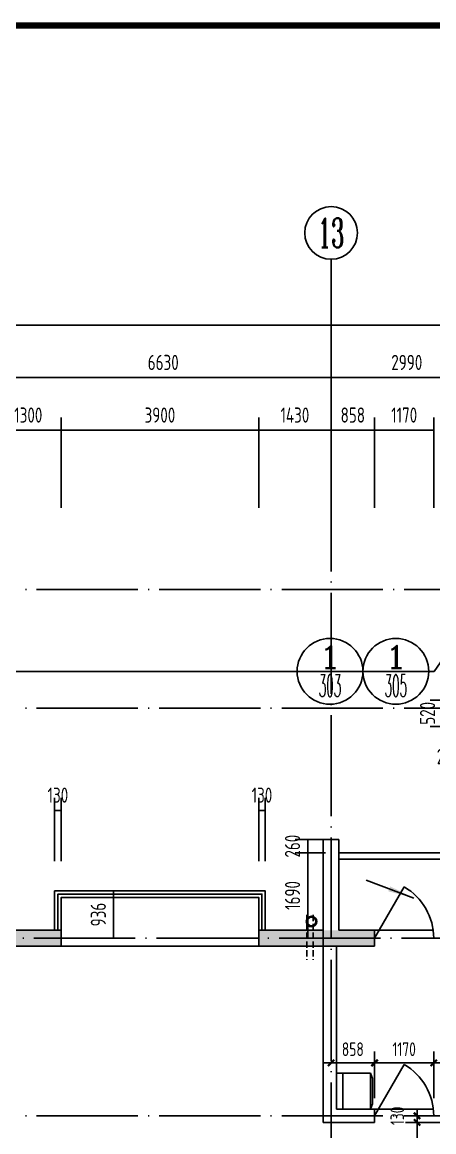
# Model space of a CAD drawing. Extents: x -726032 to 135930, y -151624 to 587044.
# Drawn here: x -688614 to -680486, y 509276 to 531209 of the extents above; entities that cross this region are included whole.
import ezdxf
from ezdxf.enums import TextEntityAlignment as Align

# ---------------------------------------------------------------- set-up
doc = ezdxf.new("R2010")
doc.units = 0
doc.header["$LTSCALE"] = 1000
doc.header["$MEASUREMENT"] = 0
doc.linetypes.add('DASH', pattern=[0.35, 0.25, -0.1])
doc.linetypes.add('DOTE', pattern=[2.42, 2, -0.2, 0.02, -0.2])
doc.layers.get('0').update_dxf_attribs({"linetype": 'CONTINUOUS'})
doc.layers.get('DEFPOINTS').update_dxf_attribs({"color": 1, "linetype": 'CONTINUOUS'})
for name, color, linetype in [('AXIS', 245, 'CONTINUOUS'), ('AXIS_TEXT', 7, 'CONTINUOUS'), ('COLUMN', 170, 'CONTINUOUS'), ('DOTE', 8, 'DOTE'), ('GROUND', 45, 'CONTINUOUS'), ('JIAJU', 252, 'CONTINUOUS'), ('LVTRY', 6, 'CONTINUOUS'), ('PUB_DIM', 245, 'CONTINUOUS'), ('PUB_TITLE', 1, 'CONTINUOUS'), ('ROOF', 4, 'CONTINUOUS'), ('WALL', 255, 'CONTINUOUS'), ('WINDOW', 155, 'CONTINUOUS'), ('WINDOW_TEXT', 7, 'CONTINUOUS'), ('引线', 213, 'CONTINUOUS'), ('空调', 245, 'CONTINUOUS'), ('雨水管', 20, 'CONTINUOUS')]:
    doc.layers.add(name, color=color, linetype=linetype)
doc.styles.add('COMP', font='COMPLEX', dxfattribs={"bigfont": 'hztxt'})
doc.styles.add('COMPLEX', font='COMPLEX')
doc.styles.add('DIM_FONT', font='isocp.shx', dxfattribs={"width": 0.8})
doc.styles.add('SIMPLEX', font='SIMPLEX.SHX')
doc.dimstyles.new('AXIS', dxfattribs={"dimtxt": 300, "dimasz": 1, "dimexe": 250, "dimexo": 300, "dimgap": 150, "dimtad": 1, "dimdec": 0, "dimzin": 0, "dimdsep": 46, "dimtxsty": 'DIM_FONT', "dimcen": 0.09, "dimse1": 1, "dimse2": 1, "dimclrt": 142, "dimadec": 0, "dimazin": 0, "dimtfac": 1, "dimtdec": 0, "dimtix": 1, "dimtmove": 2, "dimatfit": 3, "dimfxl": 1, "dimtolj": 1, "dimtzin": 0, "dimarcsym": 0})
doc.dimstyles.new('DIMA', dxfattribs={"dimtxt": 300, "dimasz": 1, "dimexe": 250, "dimexo": 300, "dimgap": 150, "dimtad": 1, "dimdec": 0, "dimzin": 0, "dimdsep": 46, "dimtxsty": 'DIM_FONT', "dimcen": 0.09, "dimse1": 1, "dimclrt": 142, "dimadec": 0, "dimazin": 0, "dimtfac": 1, "dimtdec": 0, "dimtix": 1, "dimtmove": 2, "dimatfit": 3, "dimfxl": 1, "dimtolj": 1, "dimtzin": 0, "dimarcsym": 0})
doc.dimstyles.new('DIMB', dxfattribs={"dimtxt": 300, "dimasz": 1, "dimexe": 250, "dimexo": 300, "dimgap": 150, "dimtad": 1, "dimdec": 0, "dimzin": 0, "dimdsep": 46, "dimtxsty": 'DIM_FONT', "dimcen": 0.09, "dimse2": 1, "dimclrt": 142, "dimadec": 0, "dimazin": 0, "dimtfac": 1, "dimtdec": 0, "dimtix": 1, "dimtmove": 2, "dimatfit": 3, "dimfxl": 1, "dimtolj": 1, "dimtzin": 0, "dimarcsym": 0})
doc.dimstyles.new('DIMN', dxfattribs={"dimtxt": 300, "dimasz": 1, "dimexe": 250, "dimexo": 300, "dimgap": 150, "dimtad": 1, "dimdec": 0, "dimzin": 0, "dimdsep": 46, "dimtxsty": 'DIM_FONT', "dimcen": 0.09, "dimclrt": 142, "dimadec": 0, "dimazin": 0, "dimtfac": 1, "dimtdec": 0, "dimtix": 1, "dimtmove": 2, "dimatfit": 3, "dimfxl": 1, "dimtolj": 1, "dimtzin": 0, "dimarcsym": 0})

# ---------------------------------------------------------------- blocks, each defined once
blk = doc.blocks.new('*D511')
at = {"layer": 'AXIS', "color": 0, "lineweight": -2, "transparency": 16777216}
for p, q in [((-711920, 522652), (-711920, 525473)), ((-643241, 522652), (-643241, 525473)), ((-643242, 525223), (-711919, 525223))]:
    blk.add_line(p, q, dxfattribs=at)
at = {"layer": 'AXIS', "color": 0, "transparency": 16777216}
for points in [[(-711919, 525224), (-711919, 525223), (-711920, 525223)], [(-643242, 525224), (-643242, 525223), (-643241, 525223)]]:
    blk.add_solid(points, dxfattribs=at)
at = {"layer": 'DEFPOINTS', "color": 0, "transparency": 16777216}
for p in [(-711920, 525223), (-711920, 522352), (-643241, 522352)]:
    blk.add_point(p, dxfattribs=at)
at = {"layer": 'AXIS', "color": 142, "transparency": 16777216, "insert": (-677580, 525523), "char_height": 300, "attachment_point": 5, "style": 'DIM_FONT'}
blk.add_mtext('\\A1;68679', dxfattribs=at)
blk = doc.blocks.new('*D1037')
at = {"layer": 'DEFPOINTS', "color": 0, "transparency": 16777216}
for p in [(-686157, 514038), (-686811, 513102), (-686157, 513102)]:
    blk.add_point(p, dxfattribs=at)
at = {"layer": 'PUB_DIM', "color": 0, "lineweight": -2, "transparency": 16777216}
for p, q in [((-686457, 514038), (-687061, 514038)), ((-686811, 514037), (-686811, 513103)), ((-686457, 513102), (-687061, 513102))]:
    blk.add_line(p, q, dxfattribs=at)
at = {"layer": 'PUB_DIM', "color": 0, "transparency": 16777216}
for points in [[(-686811, 514037), (-686811, 514037), (-686811, 514038)], [(-686811, 513103), (-686811, 513103), (-686811, 513102)]]:
    blk.add_solid(points, dxfattribs=at)
at = {"layer": 'PUB_DIM', "color": 142, "transparency": 16777216, "insert": (-687111, 513570), "char_height": 300, "attachment_point": 5, "rotation": 90, "style": 'DIM_FONT'}
blk.add_mtext('\\A1;936', dxfattribs=at)
blk = doc.blocks.new('*D1055')
at = {"layer": 'DEFPOINTS', "color": 0, "transparency": 16777216}
for p in [(-680309, 517808), (-679630, 517808), (-679630, 517288)]:
    blk.add_point(p, dxfattribs=at)
at = {"layer": 'PUB_DIM', "color": 0, "lineweight": -2, "transparency": 16777216}
for p, q in [((-679930, 517808), (-680559, 517808)), ((-680309, 517809), (-680309, 517810)), ((-680309, 517288), (-680309, 517808)), ((-679930, 517288), (-680559, 517288)), ((-680309, 517287), (-680309, 517286))]:
    blk.add_line(p, q, dxfattribs=at)
at = {"layer": 'PUB_DIM', "color": 0, "transparency": 16777216}
for points in [[(-680309, 517809), (-680309, 517809), (-680309, 517808)], [(-680309, 517287), (-680309, 517287), (-680309, 517288)]]:
    blk.add_solid(points, dxfattribs=at)
at = {"layer": 'PUB_DIM', "color": 142, "transparency": 16777216, "insert": (-680609, 517548), "char_height": 300, "attachment_point": 5, "rotation": 90, "style": 'DIM_FONT'}
blk.add_mtext('\\A1;520', dxfattribs=at)
blk = doc.blocks.new('*D1056')
at = {"layer": 'DEFPOINTS', "color": 0, "transparency": 16777216}
for p in [(-679784, 517496), (-679524, 517496), (-679524, 516302)]:
    blk.add_point(p, dxfattribs=at)
at = {"layer": 'PUB_DIM', "color": 0, "lineweight": -2, "transparency": 16777216}
for p, q in [((-679784, 517196), (-679784, 516052)), ((-679524, 517196), (-679524, 516052)), ((-679785, 516302), (-679786, 516302)), ((-679784, 516302), (-679524, 516302)), ((-679523, 516302), (-679522, 516302))]:
    blk.add_line(p, q, dxfattribs=at)
at = {"layer": 'PUB_DIM', "color": 0, "transparency": 16777216}
for points in [[(-679785, 516302), (-679785, 516302), (-679784, 516302)], [(-679523, 516302), (-679523, 516302), (-679524, 516302)]]:
    blk.add_solid(points, dxfattribs=at)
at = {"layer": 'PUB_DIM', "color": 142, "transparency": 16777216, "insert": (-680202, 516692), "char_height": 300, "attachment_point": 5, "style": 'DIM_FONT'}
blk.add_mtext('\\A1;260', dxfattribs=at)
blk = doc.blocks.new('_INDEX')
blk.add_line((-0.5, 0), (0.5, 0))
blk.add_circle((0, 0), 0.5)
at = {"style": 'COMP'}
for tag, width, p, p2 in [('1', 2.333333, (-0.17, 0.05), (0.17, 0.05)), ('-', 1.166667, (-0.17, -0.39), (0.17, -0.39))]:
    blk.add_attdef(tag, text='', height=0.34, dxfattribs=dict(at, width=width)).set_placement(p, p2, align=Align.FIT)
blk = doc.blocks.new('A$C593B1C2D')
at = {"layer": 'JIAJU'}
for p, q in [((0, 550), (0, 32)), ((550, 550), (0, 550)), ((550, 32), (550, 550)), ((550, 450), (0, 450)), ((0, 32), (84, 0)), ((550, 32), (0, 32)), ((466, 0), (84, 0)), ((550, 32), (466, 0))]:
    blk.add_line(p, q, dxfattribs=at)
blk = doc.blocks.new('A$C52343C9C')
at = {"layer": 'JIAJU', "rotation": 2.050917305024764e-05}
blk.add_blockref('A$C593B1C2D', (0, 0), dxfattribs=at)
blk = doc.blocks.new('A$C47CE1419')
at = {"layer": 'JIAJU', "xscale": -1, "rotation": 90}
blk.add_blockref('A$C52343C9C', (550, 550), dxfattribs=at)
blk = doc.blocks.new('_DIMX')
blk.add_line((-150, 0), (150, 0))
at = {"const_width": 50}
blk.add_lwpolyline([(-70, -70), (70, 70)], dxfattribs=at)
blk = doc.blocks.new('*D2303')
at = {"layer": 'DEFPOINTS', "color": 0, "transparency": 16777216}
for p in [(-680817, 509592), (-679940, 509592), (-679940, 509462)]:
    blk.add_point(p, dxfattribs=at)
at = {"layer": 'PUB_DIM', "color": 0, "lineweight": -2, "transparency": 16777216}
for p, q in [((-680210, 509592), (-681042, 509592)), ((-680817, 509593), (-680817, 509594)), ((-680817, 509462), (-680817, 509592)), ((-680817, 509462), (-680817, 509461))]:
    blk.add_line(p, q, dxfattribs=at)
at = {"layer": 'PUB_DIM', "color": 0, "lineweight": -2, "transparency": 16777216, "xscale": 0.9, "yscale": 0.9, "zscale": 0.9}
for p, rotation in [((-680817, 509592), 270), ((-680817, 509462), 90)]:
    blk.add_blockref('_DIMX', p, dxfattribs=dict(at, rotation=rotation))
at = {"layer": 'PUB_DIM', "color": 142, "transparency": 16777216, "insert": (-681207, 509592), "char_height": 270, "attachment_point": 5, "rotation": 90, "style": 'DIM_FONT'}
blk.add_mtext('\\A1;130', dxfattribs=at)
blk = doc.blocks.new('*D2304')
at = {"layer": 'DEFPOINTS', "color": 0, "transparency": 16777216}
for p in [(-680817, 509462), (-679940, 509462), (-679940, 508162)]:
    blk.add_point(p, dxfattribs=at)
at = {"layer": 'PUB_DIM', "color": 0, "lineweight": -2, "transparency": 16777216}
for p, q in [((-680210, 509462), (-681042, 509462)), ((-680817, 508163), (-680817, 509462))]:
    blk.add_line(p, q, dxfattribs=at)
at = {"layer": 'PUB_DIM', "color": 0, "lineweight": -2, "transparency": 16777216, "xscale": 0.9, "yscale": 0.9, "zscale": 0.9}
for p, rotation in [((-680817, 509462), 90), ((-680817, 508162), 270)]:
    blk.add_blockref('_DIMX', p, dxfattribs=dict(at, rotation=rotation))
at = {"layer": 'PUB_DIM', "color": 142, "transparency": 16777216, "insert": (-681087, 508812), "char_height": 270, "attachment_point": 5, "rotation": 90, "style": 'DIM_FONT'}
blk.add_mtext('\\A1;1300', dxfattribs=at)
blk = doc.blocks.new('_DBLK')
blk.add_line((-0.5, 0), (0, -0.866))
blk.add_arc((-0.5, 0), 1, 300, 0)
at = {"layer": 'WINDOW_TEXT', "style": 'SIMPLEX', "flags": 9}
blk.add_attdef('A', text='', height=1, dxfattribs=at).set_placement((0, 1.5), align=Align.MIDDLE)
blk = doc.blocks.new('*D2305')
at = {"layer": 'DEFPOINTS', "color": 0, "transparency": 16777216}
for p in [(-680486, 510638), (-681656, 509669), (-680486, 509669)]:
    blk.add_point(p, dxfattribs=at)
at = {"layer": 'PUB_DIM', "color": 0, "lineweight": -2, "transparency": 16777216}
for p, q in [((-680486, 509939), (-680486, 510863)), ((-681655, 510638), (-680487, 510638))]:
    blk.add_line(p, q, dxfattribs=at)
at = {"layer": 'PUB_DIM', "color": 0, "lineweight": -2, "transparency": 16777216, "xscale": 0.9, "yscale": 0.9, "zscale": 0.9, "rotation": 180}
blk.add_blockref('_DIMX', (-681656, 510638), dxfattribs=at)
at = {"layer": 'PUB_DIM', "color": 0, "lineweight": -2, "transparency": 16777216, "xscale": 0.9, "yscale": 0.9, "zscale": 0.9}
blk.add_blockref('_DIMX', (-680486, 510638), dxfattribs=at)
at = {"layer": 'PUB_DIM', "color": 142, "transparency": 16777216, "insert": (-681071, 510908), "char_height": 270, "attachment_point": 5, "style": 'DIM_FONT'}
blk.add_mtext('\\A1;1170', dxfattribs=at)
blk = doc.blocks.new('*D2306')
at = {"layer": 'DEFPOINTS', "color": 0, "transparency": 16777216}
for p in [(-681656, 510638), (-682514, 509669), (-681656, 509669)]:
    blk.add_point(p, dxfattribs=at)
at = {"layer": 'PUB_DIM', "color": 0, "lineweight": -2, "transparency": 16777216}
for p, q in [((-681656, 509939), (-681656, 510863)), ((-682513, 510638), (-681657, 510638))]:
    blk.add_line(p, q, dxfattribs=at)
at = {"layer": 'PUB_DIM', "color": 0, "lineweight": -2, "transparency": 16777216, "xscale": 0.9, "yscale": 0.9, "zscale": 0.9, "rotation": 180}
blk.add_blockref('_DIMX', (-682514, 510638), dxfattribs=at)
at = {"layer": 'PUB_DIM', "color": 0, "lineweight": -2, "transparency": 16777216, "xscale": 0.9, "yscale": 0.9, "zscale": 0.9}
blk.add_blockref('_DIMX', (-681656, 510638), dxfattribs=at)
at = {"layer": 'PUB_DIM', "color": 142, "transparency": 16777216, "insert": (-682085, 510908), "char_height": 270, "attachment_point": 5, "style": 'DIM_FONT'}
blk.add_mtext('\\A1;858', dxfattribs=at)
blk = doc.blocks.new('*D1064')
at = {"layer": 'DEFPOINTS', "color": 0, "transparency": 16777216}
for p in [(-683944, 515630), (-683944, 514323), (-683814, 514323)]:
    blk.add_point(p, dxfattribs=at)
at = {"layer": 'PUB_DIM', "color": 0, "lineweight": -2, "transparency": 16777216}
for p, q in [((-683944, 514623), (-683944, 515880)), ((-683814, 514623), (-683814, 515880)), ((-683945, 515630), (-683946, 515630)), ((-683814, 515630), (-683944, 515630)), ((-683813, 515630), (-683812, 515630))]:
    blk.add_line(p, q, dxfattribs=at)
at = {"layer": 'PUB_DIM', "color": 0, "transparency": 16777216}
for points in [[(-683945, 515630), (-683945, 515630), (-683944, 515630)], [(-683813, 515630), (-683813, 515630), (-683814, 515630)]]:
    blk.add_solid(points, dxfattribs=at)
at = {"layer": 'PUB_DIM', "color": 142, "transparency": 16777216, "insert": (-683879, 515930), "char_height": 300, "attachment_point": 5, "style": 'DIM_FONT'}
blk.add_mtext('\\A1;130', dxfattribs=at)
blk = doc.blocks.new('*D1065')
at = {"layer": 'DEFPOINTS', "color": 0, "transparency": 16777216}
for p in [(-687844, 515630), (-687974, 514323), (-687844, 514323)]:
    blk.add_point(p, dxfattribs=at)
at = {"layer": 'PUB_DIM', "color": 0, "lineweight": -2, "transparency": 16777216}
for p, q in [((-687974, 514623), (-687974, 515880)), ((-687844, 514623), (-687844, 515880)), ((-687975, 515630), (-687976, 515630)), ((-687974, 515630), (-687844, 515630)), ((-687843, 515630), (-687842, 515630))]:
    blk.add_line(p, q, dxfattribs=at)
at = {"layer": 'PUB_DIM', "color": 0, "transparency": 16777216}
for points in [[(-687975, 515630), (-687975, 515630), (-687974, 515630)], [(-687843, 515630), (-687843, 515630), (-687844, 515630)]]:
    blk.add_solid(points, dxfattribs=at)
at = {"layer": 'PUB_DIM', "color": 142, "transparency": 16777216, "insert": (-687909, 515930), "char_height": 300, "attachment_point": 5, "style": 'DIM_FONT'}
blk.add_mtext('\\A1;130', dxfattribs=at)
blk = doc.blocks.new('*D1068')
at = {"layer": 'DEFPOINTS', "color": 0, "transparency": 16777216}
for p in [(-682323, 515052), (-682975, 514792), (-682323, 514792)]:
    blk.add_point(p, dxfattribs=at)
at = {"layer": 'PUB_DIM', "color": 0, "lineweight": -2, "transparency": 16777216}
for p, q in [((-682623, 515052), (-683225, 515052)), ((-682975, 515053), (-682975, 515054)), ((-682975, 515052), (-682975, 514792)), ((-682623, 514792), (-683225, 514792)), ((-682975, 514791), (-682975, 514790))]:
    blk.add_line(p, q, dxfattribs=at)
at = {"layer": 'PUB_DIM', "color": 0, "transparency": 16777216}
for points in [[(-682976, 515053), (-682975, 515053), (-682975, 515052)], [(-682976, 514791), (-682975, 514791), (-682975, 514792)]]:
    blk.add_solid(points, dxfattribs=at)
at = {"layer": 'PUB_DIM', "color": 142, "transparency": 16777216, "insert": (-683276, 514922), "char_height": 300, "attachment_point": 5, "rotation": 90, "style": 'DIM_FONT'}
blk.add_mtext('\\A1;260', dxfattribs=at)
blk = doc.blocks.new('*D3732')
at = {"layer": 'DEFPOINTS', "color": 0, "transparency": 16777216}
for p in [(-682323, 514792), (-682975, 513102), (-682323, 513102)]:
    blk.add_point(p, dxfattribs=at)
at = {"layer": 'PUB_DIM', "color": 0, "lineweight": -2, "transparency": 16777216}
for p, q in [((-682623, 514792), (-683225, 514792)), ((-682975, 514791), (-682975, 513103))]:
    blk.add_line(p, q, dxfattribs=at)
at = {"layer": 'PUB_DIM', "color": 0, "transparency": 16777216}
for points in [[(-682976, 514791), (-682975, 514791), (-682975, 514792)], [(-682976, 513103), (-682975, 513103), (-682975, 513102)]]:
    blk.add_solid(points, dxfattribs=at)
at = {"layer": 'PUB_DIM', "color": 142, "transparency": 16777216, "insert": (-683275, 513947), "char_height": 300, "attachment_point": 5, "rotation": 90, "style": 'DIM_FONT'}
blk.add_mtext('\\A1;1690', dxfattribs=at)
blk = doc.blocks.new('*D1069')
at = {"layer": 'DEFPOINTS', "color": 0, "transparency": 16777216}
for p in [(-689144, 523143), (-689144, 521312), (-687844, 521312)]:
    blk.add_point(p, dxfattribs=at)
at = {"layer": 'PUB_DIM', "color": 0, "lineweight": -2, "transparency": 16777216}
for p, q in [((-689144, 521612), (-689144, 523393)), ((-687844, 521612), (-687844, 523393)), ((-687845, 523143), (-689143, 523143))]:
    blk.add_line(p, q, dxfattribs=at)
at = {"layer": 'PUB_DIM', "color": 0, "transparency": 16777216}
for points in [[(-689143, 523144), (-689143, 523143), (-689144, 523143)], [(-687845, 523144), (-687845, 523143), (-687844, 523143)]]:
    blk.add_solid(points, dxfattribs=at)
at = {"layer": 'PUB_DIM', "color": 142, "transparency": 16777216, "insert": (-688494, 523443), "char_height": 300, "attachment_point": 5, "style": 'DIM_FONT'}
blk.add_mtext('\\A1;1300', dxfattribs=at)
blk = doc.blocks.new('*D3330')
at = {"layer": 'AXIS', "color": 0, "lineweight": -2, "transparency": 16777216}
blk.add_line((-682515, 524183), (-689143, 524183), dxfattribs=at)
at = {"layer": 'AXIS', "color": 0, "transparency": 16777216}
for points in [[(-689143, 524184), (-689143, 524183), (-689144, 524183)], [(-682515, 524184), (-682515, 524183), (-682514, 524183)]]:
    blk.add_solid(points, dxfattribs=at)
at = {"layer": 'DEFPOINTS', "color": 0, "transparency": 16777216}
for p in [(-689144, 524183), (-689144, 522352), (-682514, 522352)]:
    blk.add_point(p, dxfattribs=at)
at = {"layer": 'AXIS', "color": 142, "transparency": 16777216, "insert": (-685829, 524483), "char_height": 300, "attachment_point": 5, "style": 'DIM_FONT'}
blk.add_mtext('\\A1;6630', dxfattribs=at)
blk = doc.blocks.new('*D3333')
at = {"layer": 'AXIS', "color": 0, "lineweight": -2, "transparency": 16777216}
blk.add_line((-679525, 524183), (-682513, 524183), dxfattribs=at)
at = {"layer": 'AXIS', "color": 0, "transparency": 16777216}
for points in [[(-682513, 524184), (-682513, 524183), (-682514, 524183)], [(-679525, 524184), (-679525, 524183), (-679524, 524183)]]:
    blk.add_solid(points, dxfattribs=at)
at = {"layer": 'DEFPOINTS', "color": 0, "transparency": 16777216}
for p in [(-682514, 524183), (-682514, 522352), (-679524, 522352)]:
    blk.add_point(p, dxfattribs=at)
at = {"layer": 'AXIS', "color": 142, "transparency": 16777216, "insert": (-681019, 524483), "char_height": 300, "attachment_point": 5, "style": 'DIM_FONT'}
blk.add_mtext('\\A1;2990', dxfattribs=at)
blk = doc.blocks.new('*D3735')
at = {"layer": 'DEFPOINTS', "color": 0, "transparency": 16777216}
for p in [(-682514, 523143), (-682514, 521312), (-681656, 521312)]:
    blk.add_point(p, dxfattribs=at)
at = {"layer": 'PUB_DIM', "color": 0, "lineweight": -2, "transparency": 16777216}
for p, q in [((-681656, 521612), (-681656, 523393)), ((-681657, 523143), (-682513, 523143))]:
    blk.add_line(p, q, dxfattribs=at)
at = {"layer": 'PUB_DIM', "color": 0, "transparency": 16777216}
for points in [[(-682513, 523144), (-682513, 523143), (-682514, 523143)], [(-681657, 523144), (-681657, 523143), (-681656, 523143)]]:
    blk.add_solid(points, dxfattribs=at)
at = {"layer": 'PUB_DIM', "color": 142, "transparency": 16777216, "insert": (-682085, 523443), "char_height": 300, "attachment_point": 5, "style": 'DIM_FONT'}
blk.add_mtext('\\A1;858', dxfattribs=at)
blk = doc.blocks.new('*D1079')
at = {"layer": 'DEFPOINTS', "color": 0, "transparency": 16777216}
for p in [(-681656, 523143), (-681656, 521312), (-680486, 521312)]:
    blk.add_point(p, dxfattribs=at)
at = {"layer": 'PUB_DIM', "color": 0, "lineweight": -2, "transparency": 16777216}
for p, q in [((-681656, 521612), (-681656, 523393)), ((-680486, 521612), (-680486, 523393)), ((-680487, 523143), (-681655, 523143))]:
    blk.add_line(p, q, dxfattribs=at)
at = {"layer": 'PUB_DIM', "color": 0, "transparency": 16777216}
for points in [[(-681655, 523144), (-681655, 523143), (-681656, 523143)], [(-680487, 523144), (-680487, 523143), (-680486, 523143)]]:
    blk.add_solid(points, dxfattribs=at)
at = {"layer": 'PUB_DIM', "color": 142, "transparency": 16777216, "insert": (-681071, 523443), "char_height": 300, "attachment_point": 5, "style": 'DIM_FONT'}
blk.add_mtext('\\A1;1170', dxfattribs=at)
blk = doc.blocks.new('*D1080')
at = {"layer": 'DEFPOINTS', "color": 0, "transparency": 16777216}
for p in [(-687844, 523143), (-687844, 521312), (-683944, 521312)]:
    blk.add_point(p, dxfattribs=at)
at = {"layer": 'PUB_DIM', "color": 0, "lineweight": -2, "transparency": 16777216}
for p, q in [((-687844, 521612), (-687844, 523393)), ((-683944, 521612), (-683944, 523393)), ((-683945, 523143), (-687843, 523143))]:
    blk.add_line(p, q, dxfattribs=at)
at = {"layer": 'PUB_DIM', "color": 0, "transparency": 16777216}
for points in [[(-687843, 523144), (-687843, 523143), (-687844, 523143)], [(-683945, 523144), (-683945, 523143), (-683944, 523143)]]:
    blk.add_solid(points, dxfattribs=at)
at = {"layer": 'PUB_DIM', "color": 142, "transparency": 16777216, "insert": (-685894, 523443), "char_height": 300, "attachment_point": 5, "style": 'DIM_FONT'}
blk.add_mtext('\\A1;3900', dxfattribs=at)
blk = doc.blocks.new('*D2320')
at = {"layer": 'DEFPOINTS', "color": 0, "transparency": 16777216}
for p in [(-683944, 523143), (-683944, 521312), (-682514, 521312)]:
    blk.add_point(p, dxfattribs=at)
at = {"layer": 'PUB_DIM', "color": 0, "lineweight": -2, "transparency": 16777216}
for p, q in [((-683944, 521612), (-683944, 523393)), ((-682515, 523143), (-683943, 523143))]:
    blk.add_line(p, q, dxfattribs=at)
at = {"layer": 'PUB_DIM', "color": 0, "transparency": 16777216}
for points in [[(-683943, 523144), (-683943, 523143), (-683944, 523143)], [(-682515, 523144), (-682515, 523143), (-682514, 523143)]]:
    blk.add_solid(points, dxfattribs=at)
at = {"layer": 'PUB_DIM', "color": 142, "transparency": 16777216, "insert": (-683229, 523443), "char_height": 300, "attachment_point": 5, "style": 'DIM_FONT'}
blk.add_mtext('\\A1;1430', dxfattribs=at)
blk = doc.blocks.new('_AXISO')
blk.add_circle((0, 0), 0.5)
at = {"layer": 'AXIS_TEXT', "style": 'COMPLEX', "width": 1.041667}
blk.add_attdef('A', text='', height=0.56, dxfattribs=at).set_placement((-0.25, -0.28), (0.25, -0.28), align=Align.FIT)
blk = doc.blocks.new('_ARROW')
blk.add_solid([(0, 0), (-1, 0.1), (-1, -0.1)])

msp = doc.modelspace()

# ---------------------------------------------------------------- linework, layer by layer
at = {"layer": 'AXIS'}
msp.add_line((-682513.9, 526523.4), (-682513.9, 522352), dxfattribs=at)
at = {"layer": 'COLUMN'}
for points in [[(-690443.9, 513258.4), (-690443.9, 512946.4), (-687843.9, 513258.4), (-687843.9, 512946.4)], [(-683943.9, 513258.4), (-683943.9, 512946.4), (-681655.9, 513258.4), (-681655.9, 512946.4)]]:
    msp.add_solid(points, dxfattribs=at)
at = {"layer": 'DOTE'}
for p, q in [((-682513.9, 522352), (-682513.9, 491880.4)), ((-712529.2, 519992.4), (-642897.4, 519992.4)), ((-712529.2, 517652.4), (-642897.4, 517652.4)), ((-712581.2, 513102.4), (-642897.4, 513102.4)), ((-712529.2, 509592.4), (-642897.4, 509592.4))]:
    msp.add_line(p, q, dxfattribs=at)
at = {"layer": 'GROUND'}
for p, q in [((-680485.9, 513258.4), (-681655.9, 513258.4)), ((-680485.9, 509722.4), (-681655.9, 509722.4))]:
    msp.add_line(p, q, dxfattribs=at)
at = {"layer": 'PUB_TITLE', "const_width": 130}
msp.add_lwpolyline([(-723432.4, 479143.9), (-630742.4, 479143.9), (-630742.4, 531143.9), (-723432.4, 531143.9)], close=True, dxfattribs=at)
at = {"layer": 'ROOF'}
for p, q in [((-682357.9, 514792.4), (-679705.9, 514792.4)), ((-682357.9, 514662.4), (-679705.9, 514662.4))]:
    msp.add_line(p, q, dxfattribs=at)
at = {"layer": 'WALL'}
for p, q in [((-682669.9, 515052.4), (-682357.9, 515052.4)), ((-682669.9, 509462.4), (-682669.9, 515052.4)), ((-682357.9, 513258.4), (-682357.9, 515052.4)), ((-687843.9, 513258.4), (-690443.9, 513258.4)), ((-687843.9, 512946.4), (-687843.9, 513258.4)), ((-683943.9, 512946.4), (-683943.9, 513258.4)), ((-682669.9, 513258.4), (-683943.9, 513258.4)), ((-681655.9, 513258.4), (-682357.9, 513258.4)), ((-681655.9, 512946.4), (-681655.9, 513258.4)), ((-687843.9, 512946.4), (-689013.9, 512946.4)), ((-681655.9, 512946.4), (-683943.9, 512946.4)), ((-682409.9, 512946.4), (-682409.9, 509722.4)), ((-681655.9, 509722.4), (-682409.9, 509722.4)), ((-681655.9, 509462.4), (-681655.9, 509722.4)), ((-681655.9, 509462.4), (-682669.9, 509462.4))]:
    msp.add_line(p, q, dxfattribs=at)
at = {"layer": 'WINDOW'}
msp.add_line((-687843.9, 512946.4), (-683943.9, 512946.4), dxfattribs=at)
for points in [[(-683813.9, 513258.4), (-683813.9, 514038.4), (-687973.9, 514038.4), (-687973.9, 513258.4)], [(-683878.9, 513258.4), (-683878.9, 513973.4), (-687908.9, 513973.4), (-687908.9, 513258.4)], [(-683943.9, 513258.4), (-683943.9, 513908.4), (-687843.9, 513908.4), (-687843.9, 513258.4)]]:
    msp.add_lwpolyline(points, dxfattribs=at)
at = {"layer": '引线'}
msp.add_lwpolyline([(-679679.9, 519527.3), (-680479.9, 518377.6), (-689775.2, 518377.6)], dxfattribs=at)
at = {"layer": '空调', "linetype": 'DASH', "ltscale": 0.5}
for p, q in [((-682994.9, 513564.2), (-682994.9, 512674.8)), ((-682864.9, 513564.2), (-682864.9, 512674.8))]:
    msp.add_line(p, q, dxfattribs=at)
at = {"layer": '雨水管'}
msp.add_lwpolyline([(-680879, 513896), (-681824.5, 514251.2)], dxfattribs=at)
for radius in [104, 84.5]:
    msp.add_circle((-682899.8, 513431.8), radius, dxfattribs=at)

# ---------------------------------------------------------------- block references
at = {"layer": 'AXIS'}
ref = msp.add_blockref('_AXISO', (-682513.9, 527043.4), dxfattribs=dict(at, xscale=1040, yscale=1040, zscale=1040))
ref.add_attrib('A', '13', dxfattribs={"layer": 'AXIS_TEXT', "height": 582.4, "style": 'COMPLEX', "width": 0.646552}).set_placement((-682773.9, 526752.2), (-682253.9, 526752.2), align=Align.FIT)
at = {"layer": 'LVTRY', "xscale": 1.299999999999272, "yscale": 1.299999999999272, "zscale": 1.299999999999272}
msp.add_blockref('A$C47CE1419', (-682409.9, 509722.4), dxfattribs=at)
at = {"layer": 'WINDOW', "xscale": -1170, "yscale": 1170, "zscale": 1170, "rotation": 180}
for p in [(-681070.9, 513102.4), (-681070.9, 509592.4)]:
    msp.add_blockref('_DBLK', p, dxfattribs=at)
at = {"layer": '引线'}
ref = msp.add_blockref('_INDEX', (-682535.4, 518377.6), dxfattribs=dict(at, xscale=1300, yscale=1300, zscale=1300))
ref.add_attrib('1', '1', dxfattribs={"layer": '0', "height": 442, "style": 'COMP', "width": 2.333333}).set_placement((-682756.4, 518442.6), (-682314.4, 518442.6), align=Align.FIT)
ref.add_attrib('-', '303', dxfattribs={"layer": '0', "height": 442, "style": 'COMP', "width": 0.396226}).set_placement((-682756.4, 517870.6), (-682314.4, 517870.6), align=Align.FIT)
ref = msp.add_blockref('_INDEX', (-681235.4, 518377.6), dxfattribs=dict(at, xscale=1300, yscale=1300, zscale=1300))
ref.add_attrib('1', '1', dxfattribs={"layer": '0', "height": 442, "style": 'COMP', "width": 2.333333}).set_placement((-681456.4, 518442.6), (-681014.4, 518442.6), align=Align.FIT)
ref.add_attrib('-', '305', dxfattribs={"layer": '0', "height": 442, "style": 'COMP', "width": 0.396226}).set_placement((-681456.4, 517870.6), (-681014.4, 517870.6), align=Align.FIT)
at = {"layer": '雨水管', "xscale": 519.9999999999982, "yscale": 519.9999999999982, "zscale": 519.9999999999982, "rotation": 339.4141290930005}
msp.add_blockref('_ARROW', (-680879, 513896), dxfattribs=at)

# ---------------------------------------------------------------- dimensions: what is measured, and where the dimension line sits
at = {"layer": 'AXIS'}
dim = msp.add_aligned_dim(p1=(-643240.9, 522352), p2=(-711919.9, 522352), distance=-2871.4, dimstyle='DIMN', dxfattribs=at)
dim.commit()
dim.dimension.update_dxf_attribs({"geometry": '*D511', "text_midpoint": (-677580.4, 525523.4)})
for base, p1, p2, picture, middle in [((-689143.9, 524183.4), (-682513.9, 522352), (-689143.9, 522352), '*D3330', (-685828.9, 524483.4)), ((-682513.9, 524183.4), (-679523.9, 522352), (-682513.9, 522352), '*D3333', (-681018.9, 524483.4))]:
    dim = msp.add_linear_dim(base=base, p1=p1, p2=p2, dimstyle='AXIS', dxfattribs=at)
    dim.commit()
    dim.dimension.update_dxf_attribs({"geometry": picture, "text_midpoint": middle})
at = {"layer": 'PUB_DIM'}
for base, p1, p2, dimstyle, picture, middle in [((-689143.9, 523143.4), (-687843.9, 521312), (-689143.9, 521312), 'DIMN', '*D1069', (-688493.9, 523443.4)), ((-687843.9, 523143.4), (-683943.9, 521312), (-687843.9, 521312), 'DIMN', '*D1080', (-685893.9, 523443.4)), ((-683943.9, 523143.4), (-682513.9, 521312), (-683943.9, 521312), 'DIMA', '*D2320', (-683228.9, 523443.4)), ((-682513.9, 523143.4), (-681655.9, 521312), (-682513.9, 521312), 'DIMB', '*D3735', (-682084.9, 523443.4)), ((-681655.9, 523143.4), (-680485.9, 521312), (-681655.9, 521312), 'DIMN', '*D1079', (-681070.9, 523443.4)), ((-687843.9, 515629.8), (-687973.9, 514322.6), (-687843.9, 514322.6), 'DIMN', '*D1065', (-687908.9, 515929.8)), ((-683943.9, 515629.8), (-683813.9, 514322.6), (-683943.9, 514322.6), 'DIMN', '*D1064', (-683878.9, 515929.8))]:
    dim = msp.add_linear_dim(base=base, p1=p1, p2=p2, dimstyle=dimstyle, dxfattribs=at)
    dim.commit()
    dim.dimension.update_dxf_attribs({"geometry": picture, "text_midpoint": middle})
for base, p1, p2, angle, dimstyle, picture, middle in [((-680308.8, 517808.4), (-679629.5, 517288.4), (-679629.5, 517808.4), 270, 'DIMN', '*D1055', (-680608.9, 517548.4)), ((-682975.5, 514792.4), (-682323.1, 515052.4), (-682323.1, 514792.4), 90, 'DIMN', '*D1068', (-683275.5, 514922.4)), ((-682975.5, 513102.4), (-682323.1, 514792.4), (-682323.1, 513102.4), 90, 'DIMB', '*D3732', (-683275.5, 513947.4)), ((-686810.9, 513102.4), (-686157.1, 514038.4), (-686157.1, 513102.4), 90, 'DIMN', '*D1037', (-687110.9, 513570.4))]:
    dim = msp.add_linear_dim(base=base, p1=p1, p2=p2, angle=angle, dimstyle=dimstyle, dxfattribs=at)
    dim.commit()
    dim.dimension.update_dxf_attribs({"geometry": picture, "text_midpoint": middle})
dim = msp.add_linear_dim(base=(-679523.9, 516301.7), p1=(-679783.9, 517496.4), p2=(-679523.9, 517496.4), dimstyle='DIMN', dxfattribs=at)
dim.commit()
dim.dimension.update_dxf_attribs({"geometry": '*D1056', "text_midpoint": (-680201.5, 516691.7), "dimtype": 160})
for p1, p2, distance, picture, middle in [((-682513.8, 509668.9), (-681655.8, 509668.9), 969.4, '*D2306', (-682084.8, 510908.3)), ((-681655.8, 509668.9), (-680485.8, 509668.9), 969.4, '*D2305', (-681070.8, 510908.3)), ((-679940, 508162.4), (-679940, 509462.4), 876.7, '*D2304', (-681086.6, 508812.4))]:
    dim = msp.add_aligned_dim(p1=p1, p2=p2, distance=distance, dimstyle='DIMA', override={"dimscale": 0.9, "dimblk1": '_DIMX', "dimblk2": '_DIMX', "dimsah": 1}, dxfattribs=at)
    dim.commit()
    dim.dimension.update_dxf_attribs({"geometry": picture, "text_midpoint": middle})
dim = msp.add_linear_dim(base=(-680816.6, 509592.4), p1=(-679940, 509462.4), p2=(-679940, 509592.4), angle=90, dimstyle='DIMA', override={"dimscale": 0.9, "dimblk1": '_DIMX', "dimblk2": '_DIMX', "dimsah": 1}, dxfattribs=at)
dim.commit()
dim.dimension.update_dxf_attribs({"geometry": '*D2303', "text_midpoint": (-681206.7, 509592.4), "dimtype": 161})

doc.saveas('drawing.dxf')
